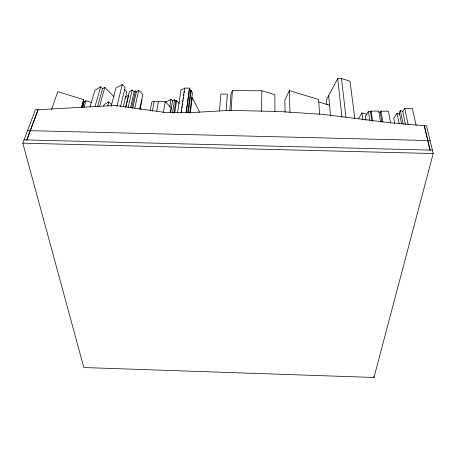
<?xml version="1.0" encoding="UTF-8"?>
<svg xmlns="http://www.w3.org/2000/svg" width="456" height="456" viewBox="0 0 456 456"><rect width="100%" height="100%" fill="white"/><g stroke="black" fill="none" stroke-linecap="round" stroke-linejoin="round"><path stroke-width="0.68" d="M261.51 111.275L261.852 90.807L232.383 90.584L230.958 94.164L229.87 110.38M231.101 110.301L232.383 90.584M226.187 110.323L227.367 94.118L220.898 94.067L219.49 110.968M199.067 112.598L199.226 111.184L192.267 97.766L191.001 98.148M189.816 113.082L192.455 92.802L189.44 88.122L184.6 88.088L181.083 112.512M190.357 112.535L192.267 97.766M187.655 112.643L190.648 90.282M188.288 112.843L191.252 90.482M186.111 112.558L189.44 88.122M186.27 112.598L189.588 88.162M181.499 111.509L181.699 110.113M182.001 108.021L182.2 106.624M182.4 105.228L182.6 103.831M182.902 101.734L183.101 100.337M183.306 98.946L183.506 97.55M183.808 95.452L184.007 94.056M184.207 92.659L184.406 91.263M177.566 112.678L181.015 89.644L184.805 88.475L184.6 88.088M174.688 113.054L176.609 100.594L175.754 101.072L173.93 112.843M172.51 112.917L174.585 99.773L172.522 100.93L170.63 112.695M170.35 112.74L171.131 107.884L165.249 101.557L154.168 101.466L151.762 102.167L150.155 110.46M169.774 106.875L171.017 99.265L172.522 100.93M163.345 112.626L165.249 101.557M156.687 111.178L158.46 101.506M152.327 111.144L154.168 101.466M139.792 108.995L142.853 94.483L138.67 90.328L136.361 91.838L132.673 108.403M139.998 109.28L142.038 99.59M134.737 108.271L138.67 90.328M131.784 107.542L135.495 90.983L136.361 91.838M130.524 107.753L134.11 91.884L135.495 90.983M128.199 107.194L132.166 89.957L134.11 91.884M125.936 106.795L128.66 95.133L125.029 97.236M125.582 107.701L129.293 91.833L132.166 89.957M123.297 106.829L126.871 91.827L124.494 89.507M120.509 106.584L125.138 87.518L122.288 84.548L115.909 87.945L111.173 106.322M116.879 106.311L122.288 84.548M107.758 105.963L108.836 101.876L111.788 104.658M81.761 107.057L83.727 99.63L57.787 91.684L51.517 109.525M82.576 107.559L84.178 101.506L85.973 100.787L91.2 102.418M26.864 139.941L38.122 109.719L35.431 109.657L22.8 143.167L83.819 367.536L373.977 377.477L433.2 153.541L426.559 125.902L389.914 122.738L323.595 114.445L280.229 111.56L229.727 110.363L192.62 112.512L165.009 112.461L115.579 105.427L38.065 109.719L26.807 139.935M103.649 106.049L104.014 104.686L108.836 101.876M99.55 106.453L104.829 87.33L114.017 96.661M97.612 106.442L102.571 88.686L104.829 87.33M95.036 106.544L100.645 86.748L102.571 88.686M90.083 106.715L94.854 90.322L100.645 86.748M83.921 107.605L85.973 100.787M82.319 107.644L84.178 101.506M81.464 107.057L83.727 99.63M319.645 114.154L318.533 99.471L289.366 90.63L284.84 100.103L285.097 112.182M354.842 118.497L349.974 81.168L341.47 78.546L337.714 78.523L326.433 100.001L326.866 104.954M358.57 118.617L361.91 112.928L367.131 114.513M371.908 120.937L370.511 112.011L368.402 111.349L365.404 116.291L366.014 120.412M370.511 112.011L371.093 111.047L378.685 111.116L380.549 122.105M381.883 122.02L380.23 112.398L381.017 111.139L388.421 111.201L390.581 122.886M399.633 114.114L397.039 113.287L393.727 118.372L394.651 123.177M405.435 124.397L402.728 111.367L400.391 110.62L399.291 112.301L401.645 123.958M402.728 111.367L404.717 108.34L412.344 108.403L416.191 125.548M165.608 102.315L171.017 99.265M27.537 130.604L430.088 140.573M24.043 139.867L432.385 150.138M22.8 143.167L433.2 153.541M261.852 90.807L274.86 94.643L274.94 111.623M318.721 101.95L329.545 105.194M378.925 111.988L380.23 112.398M139.736 107.912L141.314 109.337M174.585 99.773L175.754 101.072M176.609 100.594L179.219 103.518M430.065 150.081L424.331 125.845L430.025 150.081M404.717 108.34L408.205 124.79M400.391 110.62L403.195 124.334M397.039 113.287L399.08 123.576M381.017 111.139L382.92 122.128M371.093 111.047L372.717 121.347M368.402 111.349L369.77 120.276M361.91 112.928L362.919 119.968M341.47 78.546L345.979 117.226M373.829 376.194L373.977 377.477M337.714 78.523L341.983 117.192M328.673 95.737L330.526 115.79M289.366 90.63L289.993 112.586"/></g></svg>
